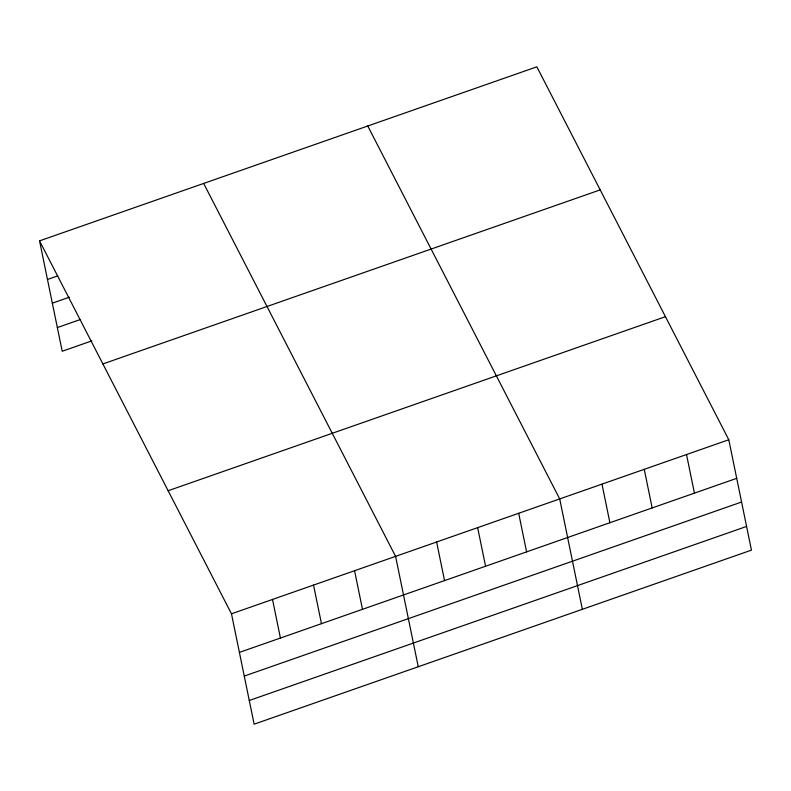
<?xml version="1.0" encoding="UTF-8"?>
<svg xmlns="http://www.w3.org/2000/svg" width="791" height="791" viewBox="0 0 791 791"><rect width="100%" height="100%" fill="white"/><g stroke="black" fill="none" stroke-linecap="round" stroke-linejoin="round"><path stroke-width="1.19" d="M39.55 240.869L536.862 66.82L728.788 439.747L751.45 550.131L254.138 724.18L231.476 613.806L39.55 240.869L62.212 351.253L91.835 340.881M47.47 279.47L57.733 275.881M52.335 303.161L69.43 297.179M57.348 327.563L80.138 319.594M102.889 363.939L600.201 189.88M168.147 490.736L665.458 316.677M231.476 613.806L728.788 439.747M239.406 652.397L736.718 478.337M244.261 676.087L741.572 502.028M249.274 700.5L746.585 526.44M367.775 125.996L559.702 498.923L582.364 609.307M203.663 183.433L395.589 556.36L418.251 666.744M686.519 454.538L694.439 493.139M644.25 469.33L652.17 507.931M601.981 484.132L609.901 522.722M518.678 513.28L526.598 551.881M477.645 527.646L485.575 566.237M436.622 542.003L444.542 580.604M354.566 570.726L362.486 609.317M313.533 585.083L321.462 623.684M272.509 599.44L280.429 638.04"/></g></svg>
